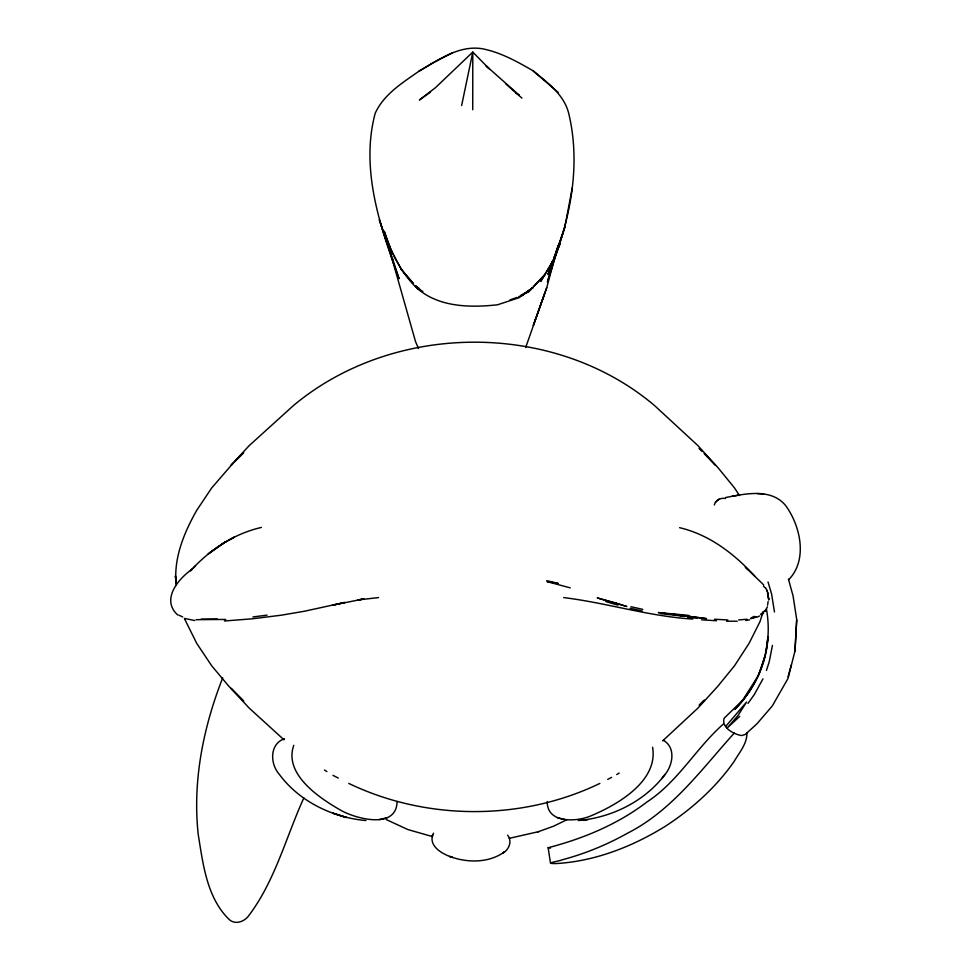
<?xml version="1.0" encoding="UTF-8"?>
<svg xmlns="http://www.w3.org/2000/svg" width="971" height="971" viewBox="0 0 971 971"><rect width="100%" height="100%" fill="white"/><g stroke="black" fill="none" stroke-linecap="round" stroke-linejoin="round"><path stroke-width="1.46" d="M472.731 109.772L472.792 52.082L435.481 87.657L419.411 100.001L430.517 92.039M397.078 801.512C396.605 829.61 356.879 818.893 342.023 810.967C320.831 799.012 283.289 774.761 293.776 745.315M559.49 243.575L547.935 274.405C569.394 224.617 581.52 167.716 568.897 114.141C564.369 94.575 547.705 82.948 533.164 70.859C517.058 61.525 500.393 52.191 481.895 48.671C458.361 45.103 438.297 60.238 418.938 71.223C402.407 82.899 383.994 94.102 375.219 113.206C360.265 168.796 379.928 226.571 399.045 278.641L392.114 257.497M767.588 605.151L768.11 601.571M766.374 608.817C773.159 645.096 760.936 683.511 734.719 709.449C753.848 689.908 766.714 664.334 767.964 636.721L766.083 650.764M772.443 645.399L769.214 661.797L766.447 670.451M795.164 650.242L788.015 678.45L772.273 705.99L756.773 723.99L745.206 734.501L741.662 735.557C734.173 734.489 721.004 727.522 724.135 718.249L742.681 700.176L758.387 675.513L765.257 655.085M557.111 248.333L547.45 281.845L564.794 227.287L572.283 187.864M461.638 105.499L472.792 52.082L489.166 68.759L486.046 65.785L519.23 95.207L515.989 93.107M546.734 287.695L533.395 325.273L546.734 287.695L558.07 245.42M788.039 676.921L791.292 664.977M763.024 612.094L760.002 621.622L749.042 643.409L734.574 665.693L717.945 686.121L698.003 708.029L662.708 740.824M560.036 241.439L554.793 257.024L559.065 244.874M560.983 238.611L564.794 227.287M544.84 292.963L525.687 347.472M552.657 260.568L547.947 271.31L553.361 260.386L562.488 233.829M767.442 606.729L765.172 611.305M222.711 677.831C203.242 727.437 192.404 781.242 198.242 834.587C203.012 863.887 206.811 898.054 229.411 919.707C235.176 924.78 243.6 921.94 248.054 916.551C274.854 881.717 285.85 837.451 303.838 797.931M553.361 260.386L540.896 281.117L553.361 260.386L560.303 243.114L553.834 257.885M714.304 504.956C715.518 500.138 720.7 497.589 725.41 498.414M762.988 678.85L754.249 694.641L747.961 703.405M433.527 833.167L432.071 836.504L432.617 835.084C428.879 846.906 443.262 854.431 452.462 857.442L449.597 856.386C467.136 863.037 488.996 863.195 504.604 851.785L503.014 852.999C509.095 849.625 512.445 841.032 507.639 835.194M578.267 820.544C611.475 817.74 644.744 801.391 664.989 774.53C672.915 764.99 675.974 747.464 663.375 740.315M661.737 778.669L664.989 774.53M725.653 726.454L746.541 702.057L737.996 715.542L727.085 728.104L739.756 716.355M788.67 579.736C808.042 559.951 800.48 525.869 785.697 505.636C771.156 487.806 745.206 493.814 725.616 497.54M531.926 288.338L528.892 291.543L518.478 296.944M533.953 286.202L545.083 274.441L528.892 291.543L521.111 295.026M704.315 700.055L699.169 705.347L703.344 701.074M232.991 463.325L211.629 488.025L196.749 510.309C184.029 532.678 173.348 558.459 176.2 584.663M235.128 461.189L243.685 452.644L231.037 465.327L249.122 445.689L293.327 405.66C393.898 321.425 554.392 320.636 654.697 405.696L698.003 445.689L715.627 465.327L704.315 453.663M195.462 565.911L190.522 570.839C209.469 549.987 233.671 533.783 261.405 527.435M192.27 569.103C178.385 578.692 160.713 599.593 177.705 614.971M761.313 615.153L763.449 613.247M715.433 502.201L719.074 499.106M734.307 733.056C701.596 769.178 672.296 810.469 627.497 833.215C606.972 844.709 585.064 853.74 562.318 859.772C559.393 861.204 542.036 863.668 556.104 863.559C595.102 861.313 632.716 846.53 665.645 826.066C692.129 808.819 716.1 787.287 734.234 761.3C739.234 752.586 747.233 743.665 746.881 733.056M760.633 614.218L765.099 610.929L763.327 611.633M532.666 287.756L521.051 296.082L533.237 287.367L519.145 297.66L497.589 304.785C468.896 307.928 435.433 307.273 413.949 285.171C399.542 269.962 390.403 250.919 384.176 231.098L392.211 253.128L391.192 250.372L401.375 269.501L413.245 283.253M616.767 774.579L619.182 773.05M418.938 71.223L432.75 62.897L451.879 53.102M751.166 618.005L754.018 616.354M723.189 724.196C696.098 748.119 677.94 781.861 646.832 802.058C617.69 824.33 583.401 838.556 548.142 847.732L550.484 863.17M230.018 539.536L234.314 537.157L221.485 544.258M566.858 819.742L553.567 826.2L537.582 831.965M599.872 783.415C521.973 821.053 426.706 820.896 348.783 783.415M607.712 779.373L611.645 777.358M284.467 738.713C269.234 744.041 270.047 764.153 279.442 774.53C299.384 801.548 332.895 817.631 365.946 820.544M756.797 617.289L759.565 615.99M756.106 616.573L750.571 618.624L755.207 617.52M509.981 299.869L516.9 297.502M538.856 831.601L509.205 838.337M379.358 819.609L387.198 817.703M332.203 605.346L344.656 602.445L304.433 611.232L281.372 615.189L252.509 618.77L224.422 621.003M335.092 604.678L363.894 598.901L357.814 599.981L378.544 597.578M739.113 495.101L732.11 496.266M745.777 620.493L749.478 619.862M267.086 615.129L252.909 616.949M746.978 619.219L738.615 619.971M588.086 819.609L580.755 820.252L585.914 819.827M225.758 619.449L196.106 619.68M217.334 619L201.215 619.11M737.232 621.209L726.587 621.209M547.256 801.512C546.758 823.457 576.216 822.024 590.477 816.041C616.816 805.044 658.472 781.521 652.597 747.257M727.849 619.971L714.486 619.219M716.477 620.76L701.511 619.801M757.307 493.559L763.57 493.923M550.484 848.12L548.142 847.732M688.84 615.396L658.289 612.555L706.5 618.624L672.405 614.17L684.009 616.257L660.863 613.648M692.76 619.061C648.992 616.391 606.96 602.882 563.641 597.578M687.626 617.289L697.348 618.345M194.831 620.554L184.429 618.406M432.52 836.601L407.869 829.562L386.142 819.524M630.932 606.729L642.851 609.375M630.082 608.283L642.098 610.965M557.22 817.703L565.134 819.609M546.794 580.646L558.24 583.462L547.074 581.629L570.268 587.856M605.807 601.571L617.944 605.151M679.591 527.678C709.655 534.754 734.246 553.931 754.819 576.131M182.682 616.949L178.858 615.141M420.88 290.293L418.198 288.982L415.661 286.214M333.004 775.368L338.26 778.05M422.87 291.409L418.198 288.982L415.224 285.547M324.448 770.039L326.887 771.557M416.195 286.129L419.533 288.775M533.164 70.859L558.386 92.561M505.94 84.04L521.925 98.12M284.03 739.829L249.122 708.029L231.037 688.39L243.733 701.111M748.119 569.807L745.291 567.125L763.728 584.918M763.412 586.096L765.184 587.856M242.616 700.006L228.719 686.121L211.629 665.693L196.749 643.409L184.514 618.758M701.256 450.508L699.169 448.359L702.264 451.539M704.388 453.712L717.945 467.597L734.574 488.025L739.477 495.562M413.039 283.277L400.962 269.028L401.375 269.501M765.634 587.795L767.393 591.63M418.513 348.553L415.552 341.683L390.573 253.625M767.588 592.844L768.68 599.18L767.588 592.844L768.292 596.655M393.255 261.381L379.345 219.798L386.519 241.257M788.476 579.153L793.101 596.097L796.79 620.044M768.025 581.981L771.581 593.936L774.47 611.936M766.956 590.113L767.976 593.645M768.522 597.918L768.801 600.09M176.273 583.025L175.387 575.888L176.176 582.952M796.669 620.384L794.97 651.371L796.669 620.384M211.605 551.31L208.085 554.113L226.012 541.527L211.605 551.31M615.808 603.015L597.25 597.93L626.817 606.511L615.808 603.015M333.223 813.261L346.404 817.473L333.223 813.261"/></g></svg>
